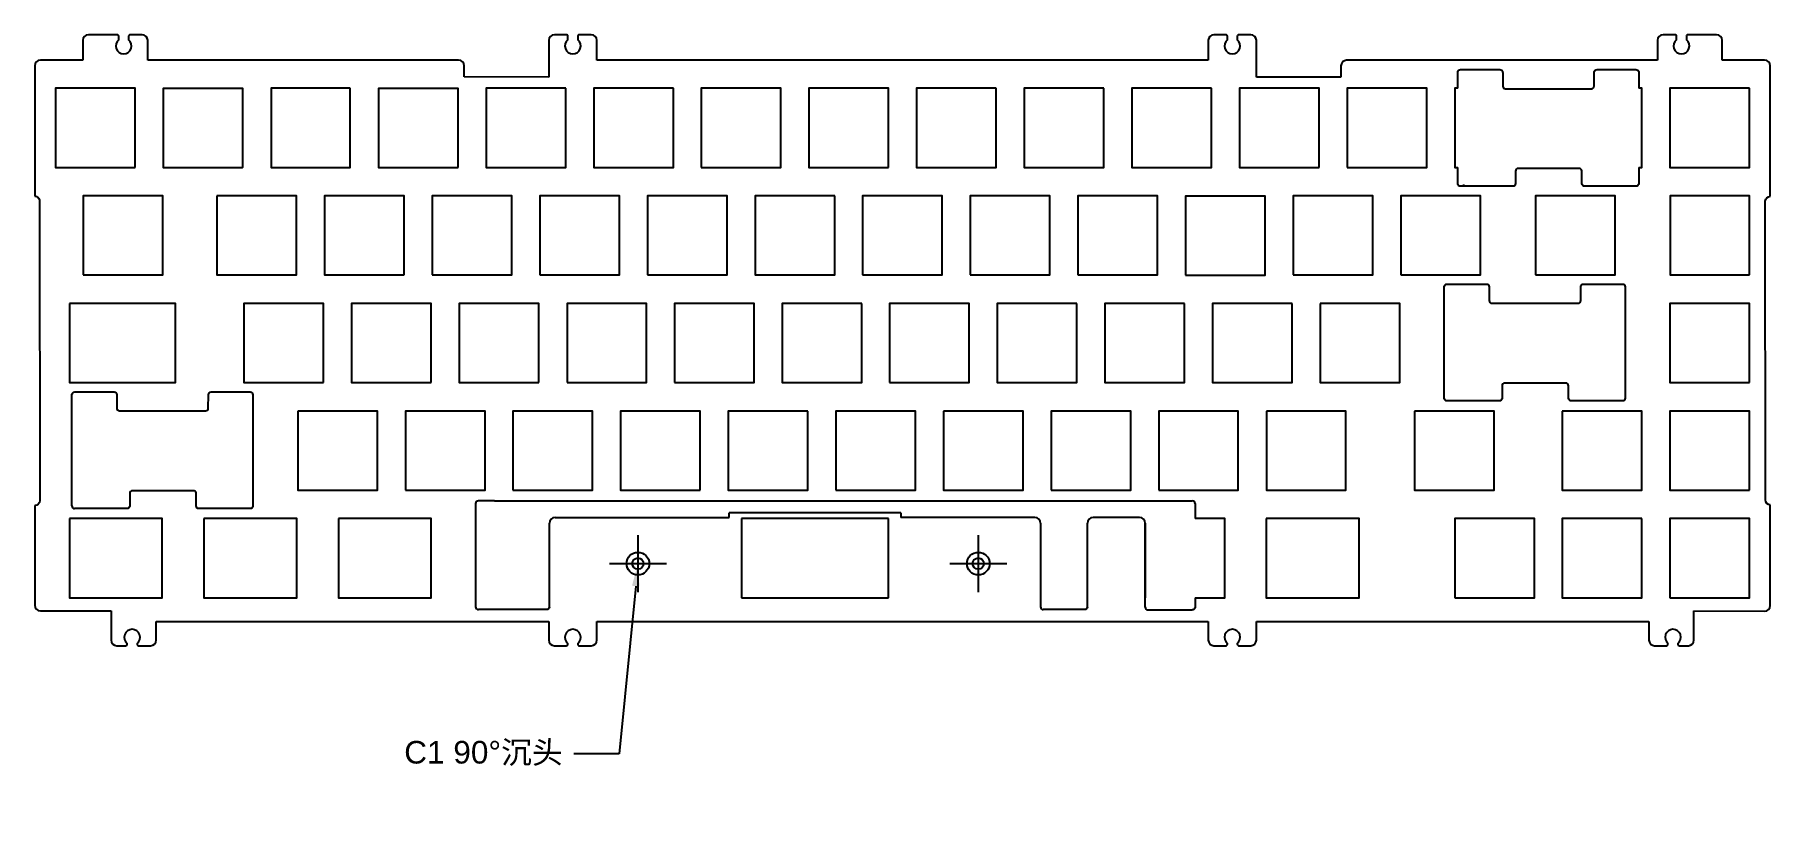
# Model space of a CAD drawing. Header units: millimetres. Extents: x 2212 to 2519, y 1493 to 1630.
import ezdxf
from ezdxf import colors
from ezdxf.entities.mleader import LeaderData, LeaderLine
from ezdxf.math import Vec2, Vec3

# ---------------------------------------------------------------- set-up
doc = ezdxf.new("R2010")
doc.units = ezdxf.units.MM
doc.styles.get("Standard").update_dxf_attribs({"font": 'arial.ttf'})

msp = doc.modelspace()

# ---------------------------------------------------------------- linework, layer by layer
at = {"color": 7, "true_color": 0xffffff}
for p, q in [((2220.77, 1628.93), (2220.77, 1625.44)), ((2232.25, 1625.42), (2232.25, 1628.93)), ((2303.25, 1628.93), (2303.25, 1622.41)), ((2311.75, 1625.42), (2311.75, 1628.93)), ((2420, 1628.93), (2420, 1625.42)), ((2428.5, 1622.41), (2428.5, 1628.93)), ((2499.5, 1628.93), (2499.5, 1625.42)), ((2510.97, 1625.44), (2510.97, 1628.93)), ((2220.77, 1625.44), (2213.27, 1625.44)), ((2287.27, 1625.42), (2232.25, 1625.42)), ((2420, 1625.42), (2311.75, 1625.42)), ((2499.5, 1625.42), (2444.47, 1625.4)), ((2518.47, 1625.44), (2510.97, 1625.44)), ((2212.27, 1624.43), (2212.25, 1601.33)), ((2288.27, 1622.44), (2288.27, 1624.42)), ((2303.25, 1622.41), (2288.27, 1622.44)), ((2443.45, 1622.41), (2428.5, 1622.41)), ((2443.47, 1624.4), (2443.45, 1622.41)), ((2464.14, 1620.43), (2464.14, 1623.27)), ((2464.64, 1623.77), (2471.6, 1623.77)), ((2472.1, 1623.27), (2472.1, 1623.25)), ((2472.11, 1623.16), (2472.11, 1620.77)), ((2488.31, 1620.86), (2488.31, 1623.27)), ((2488.81, 1623.77), (2495.68, 1623.77)), ((2496.18, 1623.27), (2496.18, 1623.25)), ((2496.18, 1623.16), (2496.18, 1620.43)), ((2519.47, 1601.31), (2519.47, 1624.43)), ((2472.6, 1620.36), (2487.81, 1620.36)), ((2464.14, 1603.69), (2464.14, 1606.43)), ((2474.38, 1605.75), (2474.38, 1603.59)), ((2485.64, 1606.25), (2474.88, 1606.25)), ((2486.14, 1603.69), (2486.14, 1605.84)), ((2496.18, 1606.43), (2496.18, 1603.59)), ((2464.14, 1603.59), (2464.14, 1603.61)), ((2473.88, 1603.09), (2464.64, 1603.09)), ((2465.24, 1603.4), (2465.24, 1603.43)), ((2486.14, 1603.59), (2486.14, 1603.61)), ((2495.68, 1603.09), (2486.64, 1603.09)), ((2213.12, 1600.46), (2213.14, 1547.43)), ((2518.61, 1547.53), (2518.6, 1600.44)), ((2462.26, 1585.76), (2469.22, 1585.76)), ((2486.42, 1585.76), (2493.29, 1585.76)), ((2461.76, 1565.57), (2461.76, 1585.26)), ((2469.72, 1585.26), (2469.72, 1582.86)), ((2470.22, 1582.36), (2485.42, 1582.36)), ((2485.92, 1582.86), (2485.92, 1585.26)), ((2493.79, 1585.26), (2493.79, 1565.57)), ((2471.99, 1567.73), (2471.99, 1565.57)), ((2483.26, 1568.23), (2472.49, 1568.23)), ((2483.76, 1565.57), (2483.76, 1567.73)), ((2218.81, 1546.5), (2218.83, 1566.16)), ((2219.33, 1566.66), (2226.3, 1566.66)), ((2226.8, 1566.16), (2226.8, 1566.08)), ((2226.8, 1566.05), (2226.8, 1563.67)), ((2242.98, 1563.81), (2243, 1566.16)), ((2243.5, 1566.66), (2250.37, 1566.66)), ((2250.87, 1566.16), (2250.87, 1546.5)), ((2471.49, 1565.07), (2462.26, 1565.07)), ((2493.29, 1565.07), (2484.26, 1565.07)), ((2227.28, 1563.31), (2242.48, 1563.31)), ((2229.06, 1548.67), (2229.06, 1546.5)), ((2240.33, 1549.17), (2229.56, 1549.17)), ((2240.81, 1546.64), (2240.81, 1548.8)), ((2212.26, 1546.56), (2212.27, 1528.88)), ((2228.56, 1546), (2219.31, 1546)), ((2240.83, 1546.5), (2240.83, 1546.51)), ((2250.37, 1546), (2241.33, 1546)), ((2293.65, 1547.39), (2290.8, 1547.39)), ((2519.47, 1528.84), (2519.48, 1546.66)), ((2365.59, 1545.25), (2335.19, 1545.25)), ((2363.4, 1544.23), (2337.39, 1544.23)), ((2337.39, 1544.23), (2337.39, 1530.23)), ((2351.49, 1544.23), (2351.49, 1544.23)), ((2363.4, 1530.23), (2363.4, 1544.23)), ((2337.39, 1530.23), (2363.4, 1530.23)), ((2213.27, 1527.88), (2225.77, 1527.88)), ((2225.77, 1527.88), (2225.77, 1522.73)), ((2302.85, 1528.12), (2290.8, 1528.12)), ((2398.09, 1528.12), (2390.79, 1528.12)), ((2505.97, 1527.89), (2518.47, 1527.84)), ((2505.97, 1522.73), (2505.97, 1527.89)), ((2233.73, 1526.03), (2303.25, 1526.03)), ((2233.75, 1522.73), (2233.73, 1526.03)), ((2303.25, 1526.03), (2303.25, 1522.73)), ((2311.75, 1526.04), (2420, 1526.04)), ((2311.75, 1522.73), (2311.75, 1526.04)), ((2420, 1526.04), (2420, 1522.73)), ((2428.5, 1526.04), (2498, 1526.03)), ((2428.5, 1522.73), (2428.5, 1526.04)), ((2498, 1526.03), (2498, 1522.73))]:
    msp.add_line(p, q, dxfattribs=at)
at = {"color": 7, "linetype": 'Continuous', "true_color": 0xffffff}
for p, q in [((2290.3, 1546.89), (2290.3, 1528.62)), ((2409.51, 1547.39), (2417.16, 1547.39)), ((2417.66, 1546.89), (2417.66, 1544.23)), ((2303.36, 1528.62), (2303.36, 1543.42)), ((2304.36, 1544.42), (2335.19, 1544.42)), ((2335.19, 1544.42), (2335.19, 1545.26)), ((2389.29, 1544.42), (2365.59, 1544.42)), ((2390.29, 1543.42), (2390.29, 1528.62)), ((2398.59, 1528.62), (2398.59, 1543.42)), ((2407.82, 1544.42), (2399.59, 1544.42)), ((2408.82, 1528.56), (2408.82, 1543.42)), ((2417.66, 1530.23), (2417.66, 1528.56)), ((2409.32, 1528.06), (2417.16, 1528.06))]:
    msp.add_line(p, q, dxfattribs=at)
at = {"color": 3}
for p, q in [((2319.03, 1541.29), (2319.03, 1531.22)), ((2379.28, 1541.29), (2379.28, 1531.22)), ((2314, 1536.26), (2324.07, 1536.26)), ((2374.24, 1536.26), (2384.31, 1536.26))]:
    msp.add_line(p, q, dxfattribs=at)
at = {"color": 7, "true_color": 0xffffff}
for points in [[(2227.12, 1629.01), (2227.12, 1629.68, 0.414214), (2226.87, 1629.93), (2221.77, 1629.93)], [(2231.25, 1629.93), (2229.12, 1629.93, 0.414214), (2228.87, 1629.68), (2228.87, 1629.01)], [(2306.62, 1629.01), (2306.62, 1629.68, 0.414214), (2306.37, 1629.93), (2304.25, 1629.93)], [(2310.75, 1629.93), (2308.62, 1629.93, 0.414214), (2308.37, 1629.68), (2308.37, 1629.01)], [(2423.37, 1629.01), (2423.37, 1629.68, 0.414217), (2423.12, 1629.93), (2421, 1629.93)], [(2427.5, 1629.93), (2425.37, 1629.93, 0.414214), (2425.12, 1629.68), (2425.12, 1629.01)], [(2502.87, 1629.01), (2502.87, 1629.68, 0.414214), (2502.62, 1629.93), (2500.5, 1629.93)], [(2509.97, 1629.93), (2504.87, 1629.93, 0.414214), (2504.62, 1629.68), (2504.62, 1629.01)], [(2226.77, 1521.73), (2228.37, 1521.73, 0.414214), (2228.62, 1521.98), (2228.62, 1522.14)], [(2230.37, 1522.14), (2230.37, 1521.98, 0.414214), (2230.62, 1521.73), (2232.75, 1521.73)], [(2304.25, 1521.73), (2306.37, 1521.73, 0.414214), (2306.62, 1521.98), (2306.62, 1522.14)], [(2308.37, 1522.14), (2308.37, 1521.98, 0.414214), (2308.62, 1521.73), (2310.75, 1521.73)], [(2421, 1521.73), (2423.12, 1521.73, 0.414214), (2423.37, 1521.98), (2423.37, 1522.14)], [(2425.12, 1522.14), (2425.12, 1521.98, 0.414214), (2425.37, 1521.73), (2427.5, 1521.73)], [(2499, 1521.73), (2501.12, 1521.73, 0.414214), (2501.37, 1521.98), (2501.37, 1522.14)], [(2503.12, 1522.14), (2503.12, 1521.98, 0.414214), (2503.37, 1521.73), (2504.97, 1521.73)]]:
    msp.add_lwpolyline(points, format="xyb", dxfattribs=at)
for points in [[(2230.05, 1606.43), (2230.05, 1620.43), (2215.95, 1620.43), (2215.95, 1606.43)], [(2249.02, 1606.44), (2249.1, 1606.44), (2249.1, 1620.42), (2235.05, 1620.42), (2235.05, 1620.4), (2235, 1620.4), (2235, 1606.42), (2249.02, 1606.42)], [(2268.1, 1620.43), (2254.1, 1620.43), (2254.1, 1606.43), (2268.1, 1606.43)], [(2287.2, 1606.43), (2287.2, 1620.42), (2273.1, 1620.42), (2273.1, 1606.43)], [(2306.25, 1620.43), (2292.15, 1620.43), (2292.15, 1606.43), (2306.25, 1606.43)], [(2325.3, 1620.43), (2311.2, 1620.43), (2311.2, 1606.43), (2325.3, 1606.43)], [(2330.25, 1606.43), (2344.35, 1606.43), (2344.35, 1620.43), (2330.25, 1620.43)], [(2363.4, 1606.43), (2363.4, 1620.43), (2349.3, 1620.43), (2349.3, 1606.43)], [(2382.45, 1620.43), (2368.35, 1620.43), (2368.35, 1606.43), (2382.45, 1606.43)], [(2401.5, 1620.43), (2387.4, 1620.43), (2387.4, 1606.43), (2401.5, 1606.43)], [(2420.55, 1620.43), (2406.45, 1620.43), (2406.45, 1606.43), (2420.55, 1606.43)], [(2439.6, 1606.43), (2439.6, 1620.43), (2425.5, 1620.43), (2425.5, 1606.43)], [(2444.6, 1606.43), (2458.65, 1606.43), (2458.65, 1620.43), (2444.6, 1620.43)], [(2515.8, 1620.43), (2501.7, 1620.43), (2501.7, 1606.43), (2515.8, 1606.43)], [(2220.84, 1587.38), (2234.94, 1587.38), (2234.94, 1601.38), (2220.84, 1601.38)], [(2244.51, 1601.38), (2244.51, 1587.38), (2258.61, 1587.38), (2258.61, 1601.38)], [(2277.66, 1587.38), (2277.66, 1601.38), (2263.56, 1601.38), (2263.56, 1587.38)], [(2282.61, 1587.38), (2296.71, 1587.38), (2296.71, 1601.38), (2282.61, 1601.38)], [(2301.66, 1587.38), (2315.76, 1587.38), (2315.76, 1601.38), (2301.66, 1601.38)], [(2320.71, 1587.38), (2334.81, 1587.38), (2334.81, 1601.38), (2320.71, 1601.38)], [(2353.86, 1601.38), (2339.76, 1601.38), (2339.76, 1587.38), (2353.86, 1587.38)], [(2358.81, 1587.38), (2372.91, 1587.38), (2372.91, 1601.38), (2358.81, 1601.38)], [(2377.86, 1587.38), (2391.96, 1587.38), (2391.96, 1601.38), (2377.86, 1601.38)], [(2396.91, 1587.38), (2411.01, 1587.38), (2411.01, 1601.38), (2396.91, 1601.38)], [(2415.96, 1587.36), (2430.06, 1587.36), (2430.06, 1601.36), (2415.96, 1601.36)], [(2435.01, 1587.38), (2449.11, 1587.38), (2449.11, 1601.38), (2435.01, 1601.38)], [(2454.06, 1587.38), (2468.16, 1587.38), (2468.16, 1601.38), (2454.06, 1601.38)], [(2477.9, 1587.38), (2492, 1587.38), (2492, 1601.38), (2477.9, 1601.38)], [(2515.8, 1587.38), (2515.8, 1601.38), (2501.75, 1601.38), (2501.75, 1587.38)], [(2218.39, 1582.33), (2218.39, 1568.33), (2237.14, 1568.33), (2237.14, 1582.33)], [(2263.39, 1568.33), (2263.39, 1582.33), (2249.29, 1582.33), (2249.29, 1568.33)], [(2282.44, 1568.33), (2282.44, 1582.33), (2268.34, 1582.33), (2268.34, 1568.33)], [(2301.49, 1568.33), (2301.49, 1582.33), (2287.39, 1582.33), (2287.39, 1568.33)], [(2306.49, 1568.33), (2320.54, 1568.33), (2320.54, 1582.33), (2306.49, 1582.33)], [(2325.49, 1568.33), (2339.59, 1568.33), (2339.59, 1582.33), (2325.49, 1582.33)], [(2358.64, 1582.33), (2344.54, 1582.33), (2344.54, 1568.33), (2358.64, 1568.33)], [(2363.59, 1568.33), (2377.69, 1568.33), (2377.69, 1582.33), (2363.59, 1582.33)], [(2396.74, 1582.33), (2382.64, 1582.33), (2382.64, 1568.33), (2396.74, 1568.33)], [(2415.79, 1582.33), (2401.69, 1582.33), (2401.69, 1568.33), (2415.79, 1568.33)], [(2434.84, 1582.33), (2420.74, 1582.33), (2420.74, 1568.33), (2434.84, 1568.33)], [(2439.79, 1582.33), (2439.79, 1568.33), (2453.89, 1568.33), (2453.89, 1582.33)], [(2515.79, 1568.33), (2515.79, 1582.33), (2501.69, 1582.33), (2501.69, 1568.33)], [(2258.81, 1563.28), (2258.81, 1549.28), (2272.91, 1549.28), (2272.91, 1563.28)], [(2277.86, 1549.28), (2291.96, 1549.28), (2291.96, 1563.28), (2277.86, 1563.28)], [(2296.91, 1549.28), (2311.01, 1549.28), (2311.01, 1563.28), (2296.91, 1563.28)], [(2330.06, 1549.28), (2330.06, 1563.28), (2315.96, 1563.28), (2315.96, 1549.28)], [(2349.11, 1563.28), (2335.01, 1563.28), (2335.01, 1549.28), (2349.11, 1549.28)], [(2354.06, 1549.28), (2368.16, 1549.28), (2368.16, 1563.28), (2354.06, 1563.28)], [(2373.11, 1563.28), (2373.11, 1549.28), (2387.21, 1549.28), (2387.21, 1563.28)], [(2392.16, 1549.28), (2406.26, 1549.28), (2406.26, 1563.28), (2392.16, 1563.28)], [(2411.21, 1549.28), (2425.31, 1549.28), (2425.31, 1563.28), (2411.21, 1563.28)], [(2430.27, 1563.28), (2430.27, 1549.28), (2444.37, 1549.28), (2444.37, 1563.28)], [(2456.47, 1563.28), (2456.47, 1549.28), (2470.57, 1549.28), (2470.57, 1563.28)], [(2482.65, 1563.28), (2482.65, 1549.28), (2496.75, 1549.28), (2496.75, 1563.28)], [(2515.8, 1549.28), (2515.8, 1563.28), (2501.7, 1563.28), (2501.7, 1549.28)], [(2218.38, 1544.23), (2218.38, 1530.23), (2234.81, 1530.23), (2234.81, 1544.23)], [(2242.19, 1544.23), (2242.19, 1530.23), (2258.62, 1530.23), (2258.62, 1544.23)], [(2266, 1544.23), (2266, 1530.23), (2282.43, 1530.23), (2282.43, 1544.23)], [(2430.26, 1544.23), (2430.26, 1530.23), (2446.69, 1530.23), (2446.69, 1544.23)], [(2463.61, 1530.23), (2477.71, 1530.23), (2477.71, 1544.23), (2463.61, 1544.23)], [(2496.75, 1544.23), (2482.65, 1544.23), (2482.65, 1530.23), (2496.75, 1530.23)], [(2501.7, 1530.23), (2515.8, 1530.23), (2515.8, 1544.23), (2501.7, 1544.23)]]:
    msp.add_lwpolyline(points, close=True, dxfattribs=at)
for points in [[(2464.14, 1620.43), (2463.65, 1620.43), (2463.65, 1606.43), (2464.14, 1606.43)], [(2496.18, 1606.43), (2496.76, 1606.43), (2496.76, 1620.43), (2496.18, 1620.43)], [(2408.82, 1543.42), (2408.82, 1530.23)], [(2417.66, 1530.23), (2422.92, 1530.23), (2422.92, 1544.23), (2417.66, 1544.23)]]:
    msp.add_lwpolyline(points, dxfattribs=at)
at = {"color": 7, "linetype": 'Continuous', "true_color": 0xffffff}
for points in [[(2293.65, 1547.39), (2333.29, 1547.39)], [(2333.29, 1547.39), (2371.41, 1547.39)], [(2371.41, 1547.39), (2409.51, 1547.39)], [(2365.59, 1545.26), (2365.59, 1544.42)]]:
    msp.add_lwpolyline(points, dxfattribs=at)
for centre, radius in [((2319.03, 1536.26), 2), ((2319.03, 1536.26), 1), ((2379.28, 1536.26), 2), ((2379.28, 1536.26), 1)]:
    msp.add_circle(centre, radius, dxfattribs=at)
at = {"color": 7, "true_color": 0xffffff}
for centre, radius, start, end in [((2228, 1627.93), 1.4, 128.7947, 51.1836), ((2307.5, 1627.93), 1.4, 128.7947, 51.1836), ((2307.5, 1627.93), 1.4, 128.7947, 51.1836), ((2424.25, 1627.93), 1.4, 128.7947, 51.1836), ((2424.25, 1627.93), 1.4, 128.7947, 51.1836), ((2503.75, 1627.93), 1.4, 128.7947, 51.1836), ((2503.75, 1627.93), 1.4, 128.7947, 51.1836), ((2290.8, 1546.89), 0.5, 90, 180), ((2229.5, 1523.23), 1.4, 308.729, 231.2098), ((2307.5, 1523.23), 1.4, 308.729, 231.2098), ((2424.25, 1523.23), 1.4, 308.729, 231.2098), ((2502.25, 1523.23), 1.4, 308.729, 231.2098)]:
    msp.add_arc(centre, radius, start, end, dxfattribs=at)
at = {"color": 7, "linetype": 'Continuous', "true_color": 0xffffff}
for centre, radius, start, end in [((2417.16, 1546.89), 0.5, 0, 90), ((2304.36, 1543.42), 1, 90, 180), ((2389.29, 1543.42), 1, 0, 90), ((2399.59, 1543.42), 1, 90, 180), ((2407.82, 1543.42), 1, 0, 90)]:
    msp.add_arc(centre, radius, start, end, dxfattribs=at)
at = {"color": 7, "true_color": 0xffffff}
for points in [[(2221.77, 1629.93), (2221.22, 1629.93), (2220.77, 1629.48), (2220.77, 1628.93)], [(2232.25, 1628.93), (2232.25, 1629.48), (2231.8, 1629.93), (2231.25, 1629.93)], [(2304.25, 1629.93), (2303.7, 1629.93), (2303.25, 1629.48), (2303.25, 1628.93)], [(2311.75, 1628.93), (2311.75, 1629.48), (2311.3, 1629.93), (2310.75, 1629.93)], [(2421, 1629.93), (2420.45, 1629.93), (2420, 1629.48), (2420, 1628.93)], [(2428.5, 1628.93), (2428.5, 1629.48), (2428.05, 1629.93), (2427.5, 1629.93)], [(2500.5, 1629.93), (2499.94, 1629.93), (2499.5, 1629.48), (2499.5, 1628.93)], [(2510.97, 1628.93), (2510.97, 1629.48), (2510.52, 1629.93), (2509.97, 1629.93)], [(2213.27, 1625.44), (2212.72, 1625.44), (2212.27, 1624.99), (2212.27, 1624.43)], [(2288.27, 1624.42), (2288.27, 1624.97), (2287.83, 1625.42), (2287.27, 1625.42)], [(2444.47, 1625.4), (2443.92, 1625.4), (2443.47, 1624.95), (2443.47, 1624.4)], [(2519.47, 1624.43), (2519.47, 1624.99), (2519.03, 1625.44), (2518.47, 1625.44)], [(2464.14, 1623.27), (2464.14, 1623.54), (2464.36, 1623.77), (2464.64, 1623.77)], [(2471.6, 1623.77), (2471.88, 1623.77), (2472.1, 1623.54), (2472.1, 1623.27)], [(2472.1, 1623.25), (2472.11, 1623.22), (2472.11, 1623.19), (2472.11, 1623.16)], [(2488.31, 1623.27), (2488.31, 1623.54), (2488.53, 1623.77), (2488.81, 1623.77)], [(2495.68, 1623.77), (2495.95, 1623.77), (2496.18, 1623.54), (2496.18, 1623.27)], [(2496.18, 1623.25), (2496.18, 1623.22), (2496.18, 1623.19), (2496.18, 1623.16)], [(2472.11, 1620.77), (2472.15, 1620.54), (2472.36, 1620.36), (2472.6, 1620.36)], [(2487.81, 1620.36), (2488.08, 1620.36), (2488.31, 1620.58), (2488.31, 1620.86)], [(2474.88, 1606.25), (2474.6, 1606.25), (2474.38, 1606.03), (2474.38, 1605.75)], [(2486.14, 1605.84), (2486.1, 1606.07), (2485.89, 1606.25), (2485.64, 1606.25)], [(2464.14, 1603.61), (2464.14, 1603.64), (2464.14, 1603.66), (2464.14, 1603.69)], [(2464.64, 1603.09), (2464.37, 1603.09), (2464.14, 1603.31), (2464.14, 1603.59)], [(2474.38, 1603.59), (2474.38, 1603.31), (2474.15, 1603.09), (2473.88, 1603.09)], [(2486.14, 1603.61), (2486.14, 1603.64), (2486.14, 1603.66), (2486.14, 1603.69)], [(2486.64, 1603.09), (2486.37, 1603.09), (2486.14, 1603.31), (2486.14, 1603.59)], [(2496.18, 1603.59), (2496.18, 1603.31), (2495.96, 1603.09), (2495.68, 1603.09)], [(2518.6, 1600.44), (2518.6, 1600.92), (2518.99, 1601.31), (2519.47, 1601.31)], [(2461.76, 1585.26), (2461.76, 1585.54), (2461.98, 1585.76), (2462.26, 1585.76)], [(2469.22, 1585.76), (2469.5, 1585.76), (2469.72, 1585.54), (2469.72, 1585.26)], [(2485.92, 1585.26), (2485.92, 1585.54), (2486.15, 1585.76), (2486.42, 1585.76)], [(2493.29, 1585.76), (2493.57, 1585.76), (2493.79, 1585.54), (2493.79, 1585.26)], [(2469.72, 1582.86), (2469.72, 1582.58), (2469.95, 1582.36), (2470.22, 1582.36)], [(2485.42, 1582.36), (2485.7, 1582.36), (2485.92, 1582.58), (2485.92, 1582.86)], [(2472.49, 1568.23), (2472.21, 1568.23), (2471.99, 1568.01), (2471.99, 1567.73)], [(2483.76, 1567.73), (2483.76, 1568.01), (2483.53, 1568.23), (2483.26, 1568.23)], [(2218.83, 1566.16), (2218.83, 1566.43), (2219.06, 1566.66), (2219.33, 1566.66)], [(2226.3, 1566.66), (2226.57, 1566.66), (2226.8, 1566.43), (2226.8, 1566.16)], [(2226.8, 1566.08), (2226.8, 1566.07), (2226.8, 1566.06), (2226.8, 1566.05)], [(2242.48, 1563.31), (2242.76, 1563.31), (2242.98, 1563.53), (2242.98, 1563.81)], [(2243, 1566.16), (2243, 1566.43), (2243.22, 1566.66), (2243.5, 1566.66)], [(2250.36, 1566.66), (2250.63, 1566.66), (2250.86, 1566.43), (2250.86, 1566.16)], [(2462.26, 1565.07), (2461.98, 1565.07), (2461.76, 1565.29), (2461.76, 1565.57)], [(2471.99, 1565.57), (2471.99, 1565.29), (2471.77, 1565.07), (2471.49, 1565.07)], [(2484.26, 1565.07), (2483.98, 1565.07), (2483.76, 1565.29), (2483.76, 1565.57)], [(2493.79, 1565.57), (2493.79, 1565.29), (2493.57, 1565.07), (2493.29, 1565.07)], [(2226.8, 1563.67), (2226.85, 1563.46), (2227.05, 1563.31), (2227.28, 1563.31)], [(2229.56, 1549.17), (2229.29, 1549.17), (2229.06, 1548.94), (2229.06, 1548.67)], [(2240.81, 1548.8), (2240.75, 1549.01), (2240.56, 1549.17), (2240.33, 1549.17)], [(2218.81, 1546.5), (2218.81, 1546.23), (2219.04, 1546), (2219.31, 1546)], [(2229.06, 1546.5), (2229.06, 1546.23), (2228.84, 1546), (2228.56, 1546)], [(2240.83, 1546.51), (2240.82, 1546.55), (2240.81, 1546.59), (2240.81, 1546.64)], [(2241.33, 1546), (2241.05, 1546), (2240.83, 1546.23), (2240.83, 1546.5)], [(2250.87, 1546.5), (2250.87, 1546.23), (2250.65, 1546), (2250.37, 1546)], [(2519.48, 1546.66), (2519, 1546.68), (2518.61, 1547.05), (2518.61, 1547.53)], [(2212.27, 1528.88), (2212.27, 1528.33), (2212.72, 1527.88), (2213.27, 1527.88)], [(2290.3, 1528.62), (2290.3, 1528.34), (2290.52, 1528.12), (2290.8, 1528.12)], [(2303.36, 1528.62), (2303.35, 1528.34), (2303.13, 1528.12), (2302.85, 1528.12)], [(2390.29, 1528.62), (2390.29, 1528.34), (2390.52, 1528.12), (2390.79, 1528.12)], [(2398.59, 1528.62), (2398.59, 1528.34), (2398.36, 1528.12), (2398.09, 1528.12)], [(2408.82, 1528.56), (2408.82, 1528.29), (2409.05, 1528.06), (2409.32, 1528.06)], [(2417.66, 1528.56), (2417.65, 1528.29), (2417.43, 1528.06), (2417.15, 1528.06)], [(2518.47, 1527.84), (2519.03, 1527.84), (2519.47, 1528.29), (2519.47, 1528.84)], [(2225.77, 1522.73), (2225.77, 1522.18), (2226.22, 1521.73), (2226.77, 1521.73)], [(2232.75, 1521.73), (2233.3, 1521.73), (2233.75, 1522.18), (2233.75, 1522.73)], [(2303.25, 1522.73), (2303.25, 1522.18), (2303.7, 1521.73), (2304.25, 1521.73)], [(2310.75, 1521.73), (2311.3, 1521.73), (2311.75, 1522.18), (2311.75, 1522.73)], [(2420, 1522.73), (2420, 1522.18), (2420.45, 1521.73), (2421, 1521.73)], [(2427.5, 1521.73), (2428.05, 1521.73), (2428.5, 1522.18), (2428.5, 1522.73)], [(2498, 1522.73), (2498, 1522.18), (2498.44, 1521.73), (2499, 1521.73)], [(2504.97, 1521.73), (2505.52, 1521.73), (2505.97, 1522.18), (2505.97, 1522.73)]]:
    msp.add_open_spline(points, degree=3, dxfattribs=at)
for points, knots in [([(2212.25, 1601.33), (2212.49, 1601.33), (2212.71, 1601.23), (2212.86, 1601.07), (2213.02, 1600.91), (2213.12, 1600.7), (2213.12, 1600.46)], [57, 57, 57, 57, 58, 58, 58, 59, 59, 59, 59]), ([(2213.14, 1547.43), (2213.14, 1547.43), (2213.14, 1547.43), (2213.14, 1547.43), (2213.14, 1546.95), (2212.74, 1546.56), (2212.26, 1546.56)], [60, 60, 60, 60, 61, 61, 61, 62, 62, 62, 62])]:
    msp.add_open_spline(points, degree=3, knots=knots, dxfattribs=at)

# ---------------------------------------------------------------- leaders
ml = msp.add_multileader_mtext('Standard')
ml.set_content('C1 90°{\\fSimSun|b0|i0|c134|p2;沉头}', color=256)
ml.set_leader_properties()
ml.build(insert=Vec2(0, 0))
ctx = ml.context
ctx.base_point, ctx.plane_origin = Vec3(2275.73, 1502.57), Vec3(2319.03, 1536.26)
ctx.text_align_type = 2
notes = []
notes.append((ctx, [(0, (1, 1, 0), (2315.71, 1502.57), (-1, 0), 8, [(0, [(2319.03, 1536.26)], 0, [])])]))
ctx.mtext.insert, ctx.mtext.alignment, ctx.mtext.flow_direction = Vec3(2305.71, 1504.86), 3, 5
for ctx, leaders in notes:
    for number, flags, end, landing, length, lines in leaders:
        leader = LeaderData()
        leader.index, (leader.has_last_leader_line, leader.has_dogleg_vector, leader.attachment_direction) = number, flags
        leader.last_leader_point, leader.dogleg_vector, leader.dogleg_length = Vec3(end), Vec3(landing), length
        for number, points, colour, breaks in lines:
            line = LeaderLine()
            line.index, line.vertices, line.color, line.breaks = number, Vec3.list(points), colors.encode_raw_color(colour), breaks
            leader.lines.append(line)
        ctx.leaders.append(leader)

doc.saveas('drawing.dxf')
